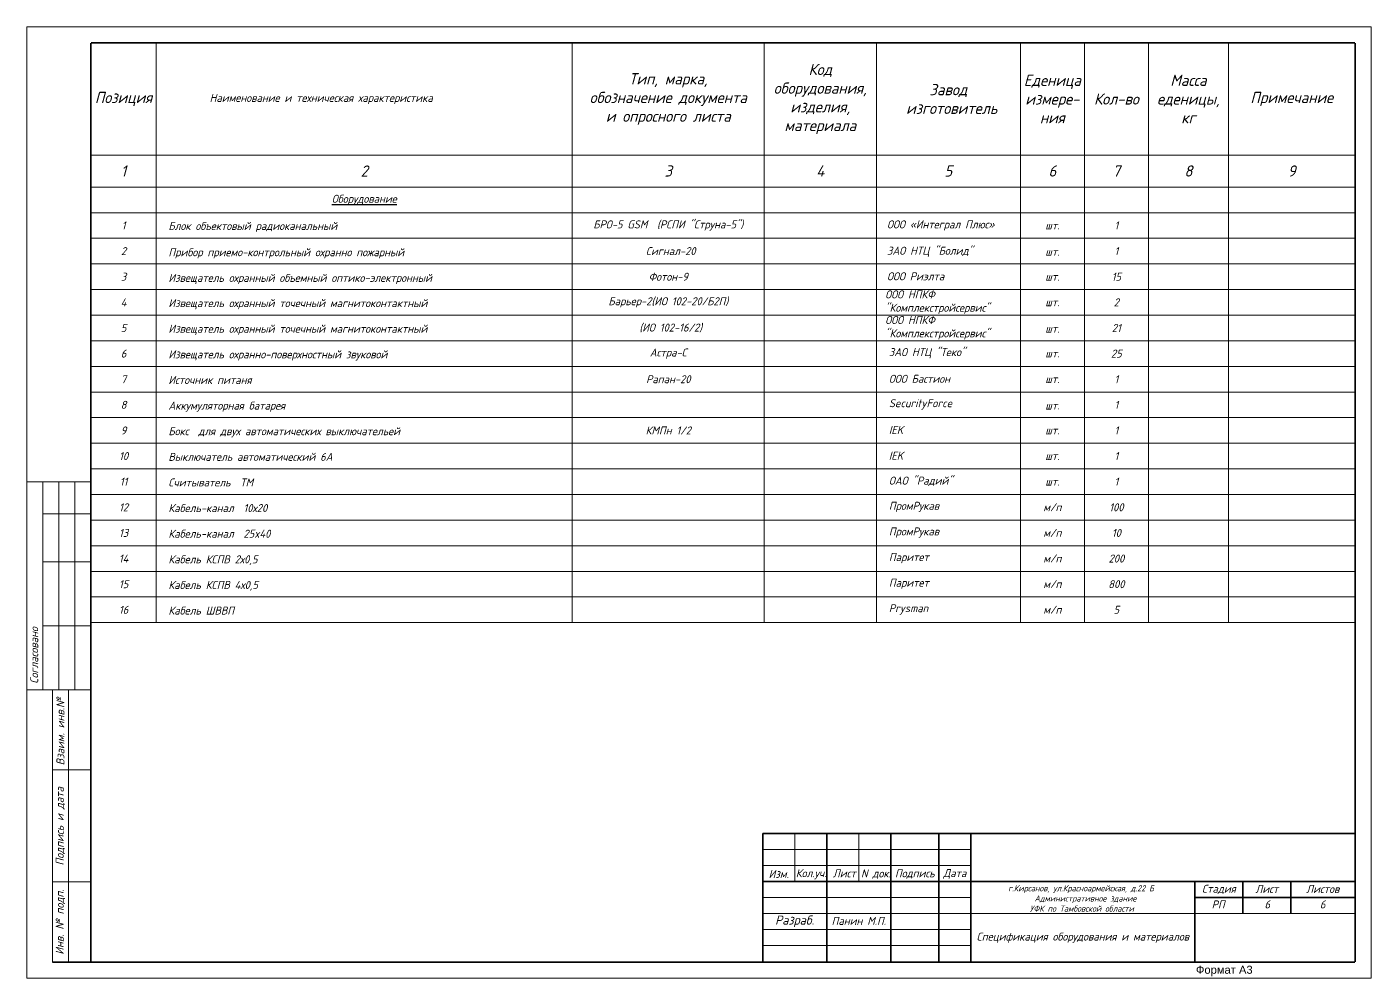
# Model space of a CAD drawing. Header units: inches. Extents: x 859 to 2125, y 393 to 1751.
# Drawn here: x 1093.7 to 1226, y 1043.5 to 1137 of the extents above; entities that cross this region are included whole.
import ezdxf

# ---------------------------------------------------------------- set-up
doc = ezdxf.new("R2010")
doc.units = ezdxf.units.IN
doc.header["$MEASUREMENT"] = 0
doc.linetypes.add('НЕВИДИМАЯ', pattern=[9.525, 6.35, -3.175])
doc.layers.add('DESC', color=7, linetype='Continuous')
doc.styles.get("Standard").update_dxf_attribs({"font": 'GOST_Common Italic_0.ttf'})

msp = doc.modelspace()

# ---------------------------------------------------------------- linework, layer by layer
at = {"layer": 'DESC', "color": 7, "lineweight": 15}
for p, q in [((1093.71, 1043.49), (1093.71, 1137.04)), ((1093.71, 1137.04), (1226.01, 1137.04)), ((1226.01, 1137.04), (1226.01, 1043.49)), ((1106.44, 1135.47), (1106.44, 1078.45)), ((1147.39, 1135.47), (1147.39, 1078.45)), ((1166.29, 1135.47), (1166.29, 1078.45)), ((1177.32, 1135.47), (1177.32, 1078.45)), ((1191.49, 1135.47), (1191.49, 1078.45)), ((1197.79, 1135.47), (1197.79, 1078.45)), ((1204.09, 1135.47), (1204.09, 1078.45)), ((1211.97, 1135.47), (1211.97, 1078.45)), ((1100.01, 1124.44), (1224.44, 1124.44)), ((1100.01, 1121.29), (1224.44, 1121.29)), ((1100.01, 1118.77), (1224.44, 1118.77)), ((1100.01, 1116.25), (1224.44, 1116.25)), ((1100.01, 1113.73), (1224.44, 1113.73)), ((1100.01, 1111.21), (1224.44, 1111.21)), ((1100.01, 1108.69), (1224.44, 1108.69)), ((1100.01, 1106.17), (1224.44, 1106.17)), ((1100.01, 1103.65), (1224.44, 1103.65)), ((1100.01, 1101.13), (1224.44, 1101.13)), ((1100.01, 1098.61), (1224.44, 1098.61)), ((1100.01, 1096.09), (1224.44, 1096.09)), ((1100.01, 1093.57), (1224.44, 1093.57)), ((1100.01, 1091.05), (1224.44, 1091.05)), ((1100.01, 1088.53), (1224.44, 1088.53)), ((1100.01, 1086.01), (1224.44, 1086.01)), ((1100.01, 1083.49), (1224.44, 1083.49)), ((1100.01, 1080.97), (1224.44, 1080.97)), ((1100.01, 1078.45), (1224.44, 1078.45)), ((1169.29, 1057.72), (1169.29, 1053)), ((1175.59, 1057.72), (1175.59, 1053)), ((1166.14, 1056.15), (1186.62, 1056.15)), ((1166.14, 1054.57), (1186.62, 1054.57)), ((1166.14, 1051.42), (1186.62, 1051.42)), ((1166.14, 1049.85), (1186.62, 1049.85)), ((1186.62, 1049.85), (1224.42, 1049.85)), ((1166.14, 1048.27), (1186.62, 1048.27)), ((1166.14, 1046.7), (1186.62, 1046.7)), ((1226.01, 1043.49), (1093.71, 1043.49))]:
    msp.add_line(p, q, dxfattribs=at)
at = {"layer": 'DESC', "lineweight": 15}
for p, q in [((1100.01, 1092.31), (1093.71, 1092.31)), ((1095.29, 1092.31), (1095.29, 1071.84)), ((1096.86, 1092.31), (1096.86, 1071.84)), ((1098.44, 1092.31), (1098.44, 1071.84)), ((1100.01, 1089.16), (1095.29, 1089.16)), ((1100.01, 1084.44), (1095.29, 1084.44)), ((1100.01, 1078.14), (1095.29, 1078.14)), ((1100.01, 1071.84), (1093.71, 1071.84)), ((1096.23, 1071.84), (1096.23, 1045.06)), ((1096.23, 1071.84), (1100.01, 1071.84)), ((1097.81, 1071.84), (1097.81, 1045.06)), ((1096.23, 1063.96), (1100.01, 1063.96)), ((1096.23, 1052.94), (1100.01, 1052.94))]:
    msp.add_line(p, q, dxfattribs=at)
at = {"layer": 'DESC', "color": 7, "lineweight": 15, "const_width": 0.158}
for points in [[(1100.01, 1135.47), (1100.01, 1045.06), (1224.44, 1045.06)], [(1224.44, 1135.47), (1100.01, 1135.47)], [(1224.44, 1045.06), (1224.44, 1135.47)], [(1166.14, 1057.72), (1166.14, 1045.12)], [(1166.14, 1057.72), (1224.42, 1057.72)], [(1172.44, 1057.72), (1172.44, 1045.06)], [(1178.74, 1057.72), (1178.74, 1045.12)], [(1183.47, 1057.72), (1183.47, 1045.12)], [(1186.62, 1057.72), (1186.62, 1045.12)], [(1166.14, 1053), (1224.42, 1053)], [(1208.67, 1045.06), (1208.67, 1053)], [(1213.39, 1049.85), (1213.39, 1053)], [(1218.12, 1049.85), (1218.12, 1053)], [(1208.67, 1051.42), (1224.42, 1051.42)]]:
    msp.add_lwpolyline(points, dxfattribs=at)
at = {"layer": 'DESC', "lineweight": 15, "const_width": 0.158}
msp.add_lwpolyline([(1096.23, 1045.06), (1100.01, 1045.06)], dxfattribs=at)

# ---------------------------------------------------------------- texts
at = {"layer": 'DESC', "color": 7}
for s, height, p in [('Блок объектовый радиоканальный ', 0.7875, (1107.64, 1117.07)), ('Прибор приемо-контрольный охранно пожарный', 0.7875, (1107.64, 1114.48)), ('Извещатель охранный объемный оптико-электронный ', 0.7875, (1107.64, 1111.96)), ('Извещатель охранный точечный магнитоконтактный ', 0.7875, (1107.64, 1109.48)), ('Извещатель охранный точечный магнитоконтактный', 0.7875, (1107.64, 1106.96)), ('Извещатель охранно-поверхностный звуковой ', 0.7875, (1107.64, 1104.44)), ('Источник питаня ', 0.7875, (1107.64, 1101.92)), ('Аккумуляторная батарея ', 0.7875, (1107.64, 1099.4)), ('Бокс  для двух автоматических выключательей', 0.7875, (1107.64, 1096.88)), ('Выключатель автоматический 6А', 0.7875, (1107.64, 1094.36)), ('Считыватель  ТМ', 0.7875, (1107.64, 1091.84)), ('Кабель-канал  10х20', 0.7875, (1107.64, 1089.32)), ('Кабель-канал  25x40', 0.7875, (1107.64, 1086.8)), ('Кабель КСПВ 2х0,5', 0.7875, (1107.64, 1084.28)), ('Кабель КСПВ 4х0,5', 0.7875, (1107.64, 1081.76)), ('Кабель ШВВП', 0.7875, (1107.64, 1079.24)), ('Кол.уч.', 0.787, (1169.39, 1053.41)), ('Лист', 0.787, (1173.04, 1053.4)), ('N док.', 0.787, (1175.81, 1053.39)), ('РП', 0.787, (1210.32, 1050.34)), ('6', 0.787, (1215.52, 1050.34)), ('6', 0.787, (1220.97, 1050.34))]:
    msp.add_text(s, height=height, dxfattribs=at).set_placement(p)
at = {"layer": 'DESC'}
for s, insert, char_height, width, attachment_point in [('Тип, марка, \\Pобозначение документа \\Pи опросного листа', (1156.84, 1129.95), 1.1025, 18.9, 5), ('Код оборудования, изделия, материала', (1171.8, 1129.95), 1.1025, 11.025, 5), ('Завод\\P изготовитель', (1184.4, 1129.95), 1.1025, 14.175, 5), ('Еденица измере-\\Pния', (1194.64, 1129.95), 1.1025, 6.3, 5), ('Масса еденицы, \\Pкг', (1208.03, 1129.95), 1.1025, 7.875, 5), ('Позиция', (1103.23, 1129.95), 1.103, 6.4299, 5), ('           Наименование и техническая характеристика', (1106.44, 1129.95), 0.7875, 40.95, 4), ('Кол-во', (1200.94, 1129.95), 1.103, 6.3, 5), ('Примечание', (1218.2, 1129.95), 1.103, 12.4701, 5), ('1', (1103.23, 1122.87), 1.1, 6.4299, 5), ('2', (1126.92, 1122.87), 1.1, 40.95, 5), ('3', (1156.84, 1122.87), 1.1, 18.9, 5), ('4', (1171.8, 1122.87), 1.1, 11.025, 5), ('5', (1184.4, 1122.87), 1.1, 14.175, 5), ('6', (1194.64, 1122.87), 1.1, 6.3, 5), ('7', (1200.94, 1122.87), 1.1, 6.3, 5), ('8', (1208.03, 1122.87), 1.1, 7.875, 5), ('9', (1218.2, 1122.87), 1.1, 12.4701, 5), ('{\\LОборудование}', (1126.92, 1120.03), 0.7875, 40.95, 5), ('БРО-5 GSM  (РСПИ "Струна-5")', (1156.84, 1117.51), 0.7875, 18.9, 5), ('ООО «Интеграл Плюс»', (1178.37, 1117.51), 0.7875, 14.175, 4), ('1', (1103.23, 1117.51), 0.787, 6.4299, 5), ('шт.', (1194.64, 1117.51), 0.787, 6.3, 5), ('1', (1200.94, 1117.51), 0.787, 6.3, 5), ('2', (1103.23, 1114.99), 0.787, 6.4299, 5), (' Сигнал-20', (1156.84, 1114.99), 0.787, 18.3302, 5), ('ЗАО НТЦ "Болид"', (1178.37, 1114.92), 0.7875, 14.175, 4), ('1', (1200.94, 1114.99), 0.787, 6.3, 5), ('шт.', (1194.64, 1114.92), 0.787, 6.3, 5), ('3', (1103.23, 1112.47), 0.787, 6.4299, 5), ('Фотон-9', (1156.84, 1112.47), 0.787, 18.9, 5), ('ООО Риэлта', (1178.37, 1112.51), 0.787, 14.175, 4), ('15', (1200.94, 1112.47), 0.787, 6.3, 5), ('шт.', (1194.64, 1112.47), 0.787, 6.3, 5), ('4', (1103.23, 1109.95), 0.787, 6.4299, 5), ('Барьер-2(ИО 102-20/Б2П)', (1156.84, 1109.95), 0.7875, 18.9, 5), ('шт.', (1194.64, 1109.96), 0.787, 6.3, 5), ('2', (1200.94, 1109.95), 0.787, 6.3, 5), ('5', (1103.23, 1107.43), 0.787, 6.4299, 5), (' (ИО 102-16/2)', (1156.84, 1107.43), 0.7875, 18.9, 5), ('шт.', (1194.64, 1107.36), 0.787, 6.3, 5), ('21', (1200.94, 1107.43), 0.787, 6.3, 5), ('6', (1103.23, 1104.91), 0.787, 6.4299, 5), ('Астра-С ', (1156.84, 1104.91), 0.787, 18.9, 5), ('ЗАО НТЦ "Теко"', (1178.55, 1104.95), 0.7875, 14.175, 4), ('шт.', (1194.64, 1104.92), 0.787, 6.3, 5), ('25', (1200.94, 1104.91), 0.787, 6.3, 5), ('7', (1103.23, 1102.39), 0.787, 6.4299, 5), ('Рапан-20', (1156.84, 1102.39), 0.787, 18.9, 5), ('ООО Бастион', (1178.55, 1102.43), 0.7875, 14.175, 4), ('шт.', (1194.64, 1102.4), 0.787, 6.3, 5), ('1', (1200.94, 1102.39), 0.787, 6.3, 5), ('8', (1103.23, 1099.87), 0.787, 6.4299, 5), ('SecurityForce', (1178.55, 1099.91), 0.7875, 14.175, 4), ('шт.', (1194.64, 1099.8), 0.787, 6.3, 5), ('1', (1200.94, 1099.87), 0.787, 6.3, 5), ('9', (1103.23, 1097.35), 0.787, 6.4299, 5), ('КМПн 1/2', (1156.84, 1097.35), 0.787, 18.9, 5), ('IEK', (1178.55, 1097.39), 0.787, 14.175, 4), ('шт.', (1194.64, 1097.36), 0.787, 6.3, 5), ('1', (1200.94, 1097.35), 0.787, 6.3, 5), ('10', (1103.23, 1094.83), 0.787, 6.4299, 5), ('IEK', (1178.55, 1094.87), 0.787, 14.175, 4), ('шт.', (1194.64, 1094.84), 0.787, 6.3, 5), ('1', (1200.94, 1094.83), 0.787, 6.3, 5), ('ОАО "Радий"', (1178.55, 1092.35), 0.7875, 14.175, 4), ('11', (1103.23, 1092.31), 0.787, 6.4299, 5), ('шт.', (1194.64, 1092.32), 0.787, 6.3, 5), ('1', (1200.94, 1092.31), 0.787, 6.3, 5), ('12', (1103.23, 1089.79), 0.787, 6.4299, 5), ('ПромРукав', (1178.55, 1089.83), 0.787, 14.175, 4), ('м/п', (1194.64, 1089.8), 0.787, 6.3, 5), ('100', (1200.94, 1089.79), 0.787, 6.3, 5), ('13', (1103.23, 1087.27), 0.787, 6.4299, 5), ('ПромРукав', (1178.55, 1087.31), 0.787, 14.175, 4), ('м/п', (1194.64, 1087.28), 0.787, 6.3, 5), ('10', (1200.94, 1087.27), 0.787, 6.3, 5), ('14', (1103.23, 1084.75), 0.787, 6.4299, 5), ('Паритет', (1178.55, 1084.79), 0.787, 14.175, 4), ('м/п', (1194.64, 1084.76), 0.787, 6.3, 5), ('200', (1200.94, 1084.75), 0.787, 6.3, 5), ('15', (1103.23, 1082.23), 0.787, 6.4299, 5), ('Паритет', (1178.55, 1082.27), 0.787, 14.175, 4), ('м/п', (1194.64, 1082.24), 0.787, 6.3, 5), ('800', (1200.94, 1082.23), 0.787, 6.3, 5), ('16', (1103.23, 1079.71), 0.787, 6.4299, 5), ('Prysman', (1178.55, 1079.75), 0.787, 14.175, 4), ('м/п', (1194.64, 1079.72), 0.787, 6.3, 5), ('5', (1200.94, 1079.71), 0.787, 6.3, 5), ('Изм.', (1167.71, 1053.73), 0.787, 3.15, 5), ('Подпись', (1181.1, 1053.73), 0.787, 4.725, 5), ('Дата', (1185.04, 1053.73), 0.787, 3.15, 5), ('Спецификация оборудования и материалов', (1197.64, 1047.46), 0.7875, 22.05, 5)]:
    msp.add_mtext(s, dxfattribs=dict(at, insert=insert, char_height=char_height, width=width, attachment_point=attachment_point))
at = {"layer": 'DESC', "lineweight": 15}
for s, insert, char_height, width, attachment_point in [('ООО НПКФ "Комплекстройсервис"', (1178.19, 1109.97), 0.7875, 14.175, 4), ('ООО НПКФ "Комплекстройсервис"', (1178.19, 1107.45), 0.7875, 14.175, 4), ('Панин М.П.', (1175.59, 1049.11), 0.787, 6.3, 5)]:
    msp.add_mtext(s, dxfattribs=dict(at, insert=insert, char_height=char_height, width=width, attachment_point=attachment_point))
at = {"layer": 'DESC', "char_height": 0.7875, "attachment_point": 1, "rotation": 90}
for s, insert, width in [('Cогласовано', (1094.04, 1072.42), 9.4622), ('Взаим. инв.№', (1096.62, 1064.41), 14.4387), ('Подпись и дата', (1096.55, 1054.56), 11.3549), ('Инв. № подп.', (1096.55, 1045.79), 13.2391)]:
    msp.add_mtext(s, dxfattribs=dict(at, insert=insert, width=width))
at = {"layer": 'DESC', "color": 0, "lineweight": 15, "insert": (1168.15, 1052.62), "char_height": 0.6, "attachment_point": 1}
msp.add_mtext_dynamic_manual_height_columns('\\pi22.1423;г.Кирсанов, ул.Красноармейская, д.22 Б\\P\\pi24.36617; Административное здание \\P\\pi24.27003;УФК по Тамбовской области', width=59.1919, gutter_width=1, heights=[0], dxfattribs=at)
at = {"layer": 'DESC', "color": 0, "char_height": 0.787, "attachment_point": 5}
for s, insert, width in [('Стадия', (1211.03, 1052.21), 4.725), ('Лист', (1215.75, 1052.25), 5.67), ('Листов', (1221.25, 1052.25), 5.3325)]:
    msp.add_mtext(s, dxfattribs=dict(at, insert=insert, width=width))
at = {"layer": 'DESC', "color": 0, "lineweight": 15, "insert": (1169.27, 1049.07), "char_height": 0.9, "width": 7.0924, "attachment_point": 5}
msp.add_mtext('Разраб.', dxfattribs=at)
at = {"layer": 'DESC', "linetype": 'НЕВИДИМАЯ', "insert": (1208.77, 1044.7), "char_height": 0.7875, "width": 9.1777, "attachment_point": 1}
msp.add_mtext('{\\fArial|b0|i0|c204|p34;Формат А3}', dxfattribs=at)

doc.saveas('drawing.dxf')
